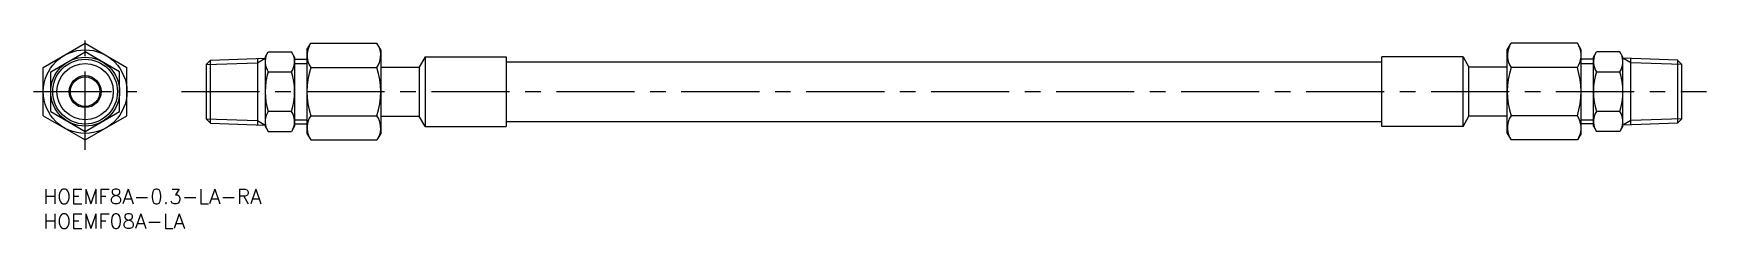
# Model space of a CAD drawing. Extents: x -2 to 338, y -8 to 32.
import ezdxf

# ---------------------------------------------------------------- set-up
doc = ezdxf.new("R2010")
doc.units = 0
doc.header["$LTSCALE"] = 0.5
doc.linetypes.add('CENTER', pattern=[50.8, 31.75, -6.35, 6.35, -6.35])
for name, color, linetype in [('MSM_CENTER', 1, 'CENTER'), ('MSM_CONTINUOUS', 7, 'CONTINUOUS'), ('MSM_NARROW', 5, 'CONTINUOUS'), ('MSM_PART_NUMBER', 7, 'CONTINUOUS')]:
    doc.layers.add(name, color=color, linetype=linetype)
doc.styles.get("Standard").update_dxf_attribs({"font": 'txt.shx', "height": 3, "bigfont": 'bigfont.shx'})

# ---------------------------------------------------------------- blocks, each defined once
blk = doc.blocks.new('*U10')
at = {"layer": 'MSM_PART_NUMBER'}
blk.add_text('HOEMF8A-0.3-LA-RA', height=3, dxfattribs=at).set_placement((0, -3))
blk = doc.blocks.new('*U11')
at = {"layer": 'MSM_PART_NUMBER'}
blk.add_text('HOEMF08A-LA', height=3, dxfattribs=at).set_placement((0, -8))

msp = doc.modelspace()

# ---------------------------------------------------------------- linework, layer by layer
at = {"layer": 'MSM_CENTER', "linetype": 'CENTER'}
for p, q in [((8.5, 8), (8.5, 31.63)), ((-2, 19.81), (19, 19.81))]:
    msp.add_line(p, q, dxfattribs=at)
at = {"layer": 'MSM_CENTER', "color": 1, "linetype": 'CENTER'}
msp.add_line((28.09, 19.81), (338.09, 19.81), dxfattribs=at)
at = {"layer": 'MSM_CONTINUOUS'}
for p, q in [((0, 24.72), (8.5, 29.63)), ((1.5, 23.86), (8.5, 27.9)), ((8.5, 29.63), (17, 24.72)), ((15.5, 23.86), (8.5, 27.9)), ((45.09, 26.81), (45.72, 27.9)), ((45.72, 27.9), (50.47, 27.9)), ((51.09, 26.81), (50.47, 27.9)), ((53.59, 28.31), (54.35, 29.63)), ((53.59, 28.31), (53.59, 11.31)), ((54.35, 29.63), (67.83, 29.63)), ((68.59, 28.31), (67.83, 29.63)), ((68.59, 28.31), (68.59, 11.31)), ((297.59, 28.31), (298.35, 29.63)), ((297.59, 11.31), (297.59, 28.31)), ((311.83, 29.63), (298.35, 29.63)), ((312.59, 28.31), (311.83, 29.63)), ((312.59, 11.31), (312.59, 28.31)), ((315.09, 26.81), (315.72, 27.9)), ((320.47, 27.9), (315.72, 27.9)), ((321.09, 26.81), (320.47, 27.9)), ((0, 14.91), (0, 24.72)), ((1.5, 15.77), (1.5, 23.86)), ((15.5, 15.77), (15.5, 23.86)), ((17, 14.91), (17, 24.72)), ((33.09, 25.33), (33.98, 26.21)), ((33.09, 25.33), (33.09, 14.3)), ((33.98, 26.21), (45.09, 26.6)), ((33.98, 13.42), (33.98, 26.21)), ((43.51, 26.55), (43.51, 13.08)), ((45.09, 26.81), (45.09, 12.81)), ((45.72, 23.86), (50.47, 23.86)), ((51.09, 26.81), (51.09, 12.81)), ((51.09, 26.39), (53.59, 26.39)), ((54.35, 24.72), (67.83, 24.72)), ((68.59, 24.81), (76.41, 24.81)), ((77.59, 26.86), (76.41, 24.81)), ((76.41, 24.81), (76.41, 14.81)), ((77.59, 26.86), (94.09, 26.86)), ((77.59, 26.86), (77.59, 12.76)), ((94.09, 26.86), (94.09, 12.76)), ((94.09, 25.86), (272.09, 25.86)), ((272.09, 12.76), (272.09, 26.86)), ((288.59, 26.86), (272.09, 26.86)), ((288.59, 12.76), (288.59, 26.86)), ((288.59, 26.86), (289.78, 24.81)), ((297.59, 24.81), (289.78, 24.81)), ((289.78, 14.81), (289.78, 24.81)), ((311.83, 24.72), (298.35, 24.72)), ((315.09, 26.39), (312.59, 26.39)), ((315.09, 12.81), (315.09, 26.81)), ((315.72, 23.86), (320.47, 23.86)), ((321.09, 12.81), (321.09, 26.81)), ((332.2, 26.21), (321.09, 26.6)), ((322.67, 13.08), (322.67, 26.55)), ((333.09, 25.33), (332.2, 26.21)), ((332.2, 26.21), (332.2, 13.42)), ((333.09, 14.3), (333.09, 25.33)), ((0, 14.91), (8.5, 10)), ((1.5, 15.77), (8.5, 11.73)), ((8.5, 11.73), (15.5, 15.77)), ((8.5, 10), (17, 14.91)), ((33.09, 14.3), (33.98, 13.42)), ((50.47, 15.77), (45.72, 15.77)), ((54.35, 14.91), (67.83, 14.91)), ((68.59, 14.81), (76.41, 14.81)), ((77.59, 12.76), (76.41, 14.81)), ((94.09, 13.76), (272.09, 13.76)), ((288.59, 12.76), (289.78, 14.81)), ((297.59, 14.81), (289.78, 14.81)), ((311.83, 14.91), (298.35, 14.91)), ((320.47, 15.77), (315.72, 15.77)), ((333.09, 14.3), (332.2, 13.42)), ((33.98, 13.42), (45.09, 13.03)), ((45.09, 12.81), (45.72, 11.73)), ((45.72, 11.73), (50.47, 11.73)), ((51.09, 12.81), (50.47, 11.73)), ((51.09, 13.24), (53.59, 13.24)), ((53.59, 11.31), (54.35, 10)), ((68.59, 11.31), (67.83, 10)), ((77.59, 12.76), (94.09, 12.76)), ((288.59, 12.76), (272.09, 12.76)), ((297.59, 11.31), (298.35, 10)), ((312.59, 11.31), (311.83, 10)), ((315.09, 13.24), (312.59, 13.24)), ((315.09, 12.81), (315.72, 11.73)), ((320.47, 11.73), (315.72, 11.73)), ((321.09, 12.81), (320.47, 11.73)), ((332.2, 13.42), (321.09, 13.03)), ((54.35, 10), (67.83, 10)), ((311.83, 10), (298.35, 10))]:
    msp.add_line(p, q, dxfattribs=at)
for radius in [8.5, 7, 6.58, 3.25, 3]:
    msp.add_circle((8.5, 19.81), radius, dxfattribs=at)
for centre, radius, start, end in [((48.67, 25.88), 3.58, 154.3842, 214.3842), ((47.51, 25.88), 3.58, 325.6158, 25.6158), ((57.94, 27.18), 4.34, 154.3842, 214.3842), ((64.25, 27.18), 4.34, 325.6158, 25.6158), ((301.94, 27.18), 4.34, 154.3842, 214.3842), ((308.25, 27.18), 4.34, 325.6158, 25.6158), ((318.67, 25.88), 3.58, 154.3842, 214.3842), ((317.51, 25.88), 3.58, 325.6158, 25.6158), ((58.47, 19.81), 13.37, 162.412, 197.588), ((37.72, 19.81), 13.37, 342.412, 17.588), ((69.83, 19.81), 16.24, 162.412, 197.588), ((52.35, 19.81), 16.24, 342.412, 17.588), ((313.83, 19.81), 16.24, 162.412, 197.588), ((296.35, 19.81), 16.24, 342.412, 17.588), ((328.47, 19.81), 13.37, 162.412, 197.588), ((307.72, 19.81), 13.37, 342.412, 17.588), ((48.67, 13.75), 3.58, 145.6158, 205.6158), ((47.51, 13.75), 3.58, 334.3842, 34.3842), ((57.94, 12.45), 4.34, 145.6158, 205.6158), ((64.25, 12.45), 4.34, 334.3842, 34.3842), ((301.94, 12.45), 4.34, 145.6158, 205.6158), ((308.25, 12.45), 4.34, 334.3842, 34.3842), ((318.67, 13.75), 3.58, 145.6158, 205.6158), ((317.51, 13.75), 3.58, 334.3842, 34.3842)]:
    msp.add_arc(centre, radius, start, end, dxfattribs=at)
at = {"layer": 'MSM_NARROW'}
for p, q in [((33.09, 25.33), (43.51, 25.69)), ((43.51, 25.69), (45.09, 26.6)), ((51.09, 25.54), (53.59, 25.54)), ((312.59, 25.54), (315.09, 25.54)), ((322.67, 25.69), (321.09, 26.6)), ((333.09, 25.33), (322.67, 25.69)), ((33.09, 14.3), (43.51, 13.94)), ((43.51, 13.94), (45.09, 13.03)), ((51.09, 14.09), (53.59, 14.09)), ((312.59, 14.09), (315.09, 14.09)), ((322.67, 13.94), (321.09, 13.03)), ((333.09, 14.3), (322.67, 13.94))]:
    msp.add_line(p, q, dxfattribs=at)
msp.add_circle((8.5, 19.81), 5.72, dxfattribs=at)

# ---------------------------------------------------------------- block references
at = {"layer": 'MSM_CONTINUOUS'}
for name in ['*U10', '*U11']:
    msp.add_blockref(name, (0, 0), dxfattribs=at)

doc.saveas('drawing.dxf')
